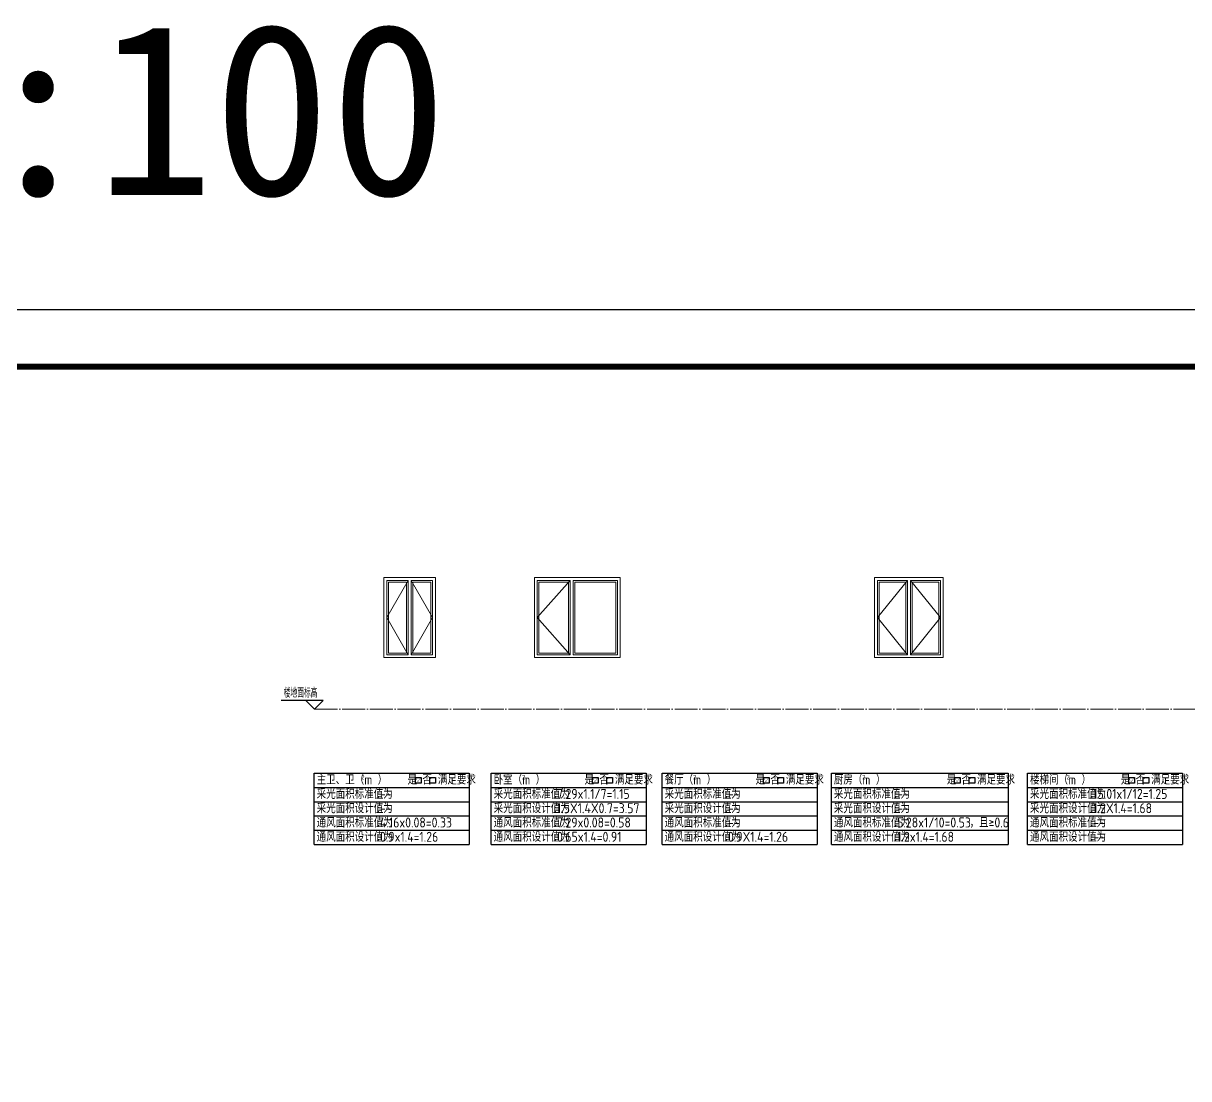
# Model space of a CAD drawing. Extents: x -518115 to 790560, y -210384 to 1628073.
# Drawn here: x 415238 to 435593, y -160875 to -142435 of the extents above; entities that cross this region are included whole.
import ezdxf

# ---------------------------------------------------------------- set-up
doc = ezdxf.new("R2010")
doc.units = 0
doc.header["$LTSCALE"] = 1000
doc.header["$MEASUREMENT"] = 0
doc.linetypes.add('DOTE', pattern=[2.42, 2, -0.2, 0.02, -0.2])
for name, color, linetype in [('AD-INDX', 43, 'Continuous'), ('DIM_ELEV', 3, 'Continuous'), ('图框', 140, 'Continuous')]:
    doc.layers.add(name, color=color, linetype=linetype)
for name, color, linetype, lineweight in [('DOTE', 19, 'DOTE', 9), ('WINDOW', 144, 'Continuous', 15), ('立面-普通轮廓', 7, 'Continuous', 18), ('立面-窗开启线', 250, 'Continuous', 13)]:
    doc.layers.add(name, color=color, linetype=linetype, lineweight=lineweight)
doc.layers.add('yichutu', color=7, linetype='Continuous', true_color=0xffffff, plot=False)
doc.layers.add('不打印-标记', color=10, linetype='Continuous', lineweight=9, plot=False)
doc.styles.add('_TCH_DIM', font='SIMPLEX.shx', dxfattribs={"width": 0.7, "bigfont": 'GBCBIG.shx'})
doc.styles.add('_TCH_LABEL', font='')
doc.styles.get("Standard").update_dxf_attribs({"font": 'gbenor.shx', "bigfont": 'gbcbig.shx'})
doc.styles.get('_TCH_LABEL').set_extended_font_data('SimHei')

# ---------------------------------------------------------------- blocks, each defined once
blk = doc.blocks.new('yct-841-594-84100-59399.9999999999-100-1000.0')
at = {"layer": 'yichutu', "color": 7, "true_color": 0xffffff}
blk.add_lwpolyline([(0, 0), (0, 59400), (84100, 59400), (84100, 0)], close=True, dxfattribs=at)
at = {"layer": 'yichutu', "color": 7, "true_color": 0xffffff, "style": '_TCH_LABEL'}
blk.add_text('A1 1:100', height=3000, dxfattribs=at).set_placement((0, 61400))
blk = doc.blocks.new('TK')
at = {"layer": '图框'}
blk.add_lwpolyline([(465375, 548714), (549475, 548714), (549475, 489314), (465375, 489314)], close=True, dxfattribs=at)
blk.add_lwpolyline([(465375, 548714), (549475, 548714), (549475, 489314), (465375, 489314)], close=True, dxfattribs=at)
at = {"layer": '图框', "const_width": 100}
blk.add_lwpolyline([(548475, 490314), (548475, 547714), (467875, 547714), (467875, 490314)], close=True, dxfattribs=at)

msp = doc.modelspace()

# ---------------------------------------------------------------- linework, layer by layer
for p, q in [((420318.3, -155534.6), (423023.9, -155534.6)), ((420318.3, -156784.6), (420318.3, -155534.6)), ((423023.9, -155534.6), (423023.9, -156784.6)), ((423409.8, -155534.6), (426115.4, -155534.6)), ((423409.8, -156784.6), (423409.8, -155534.6)), ((426115.4, -155534.6), (426115.4, -156784.6)), ((426396.3, -155534.6), (429101.9, -155534.6)), ((426396.3, -156784.6), (426396.3, -155534.6)), ((429101.9, -155534.6), (429101.9, -156784.6)), ((429351.8, -155534.6), (432440.9, -155534.6)), ((429351.8, -156784.6), (429351.8, -155534.6)), ((432440.9, -155534.6), (432440.9, -156784.6)), ((432777.3, -155534.6), (435482.9, -155534.6)), ((432777.3, -156784.6), (432777.3, -155534.6)), ((435482.9, -155534.6), (435482.9, -156784.6)), ((420318.3, -155784.6), (423023.9, -155784.6)), ((420318.3, -155784.6), (423023.9, -155784.6)), ((423409.8, -155784.6), (426115.4, -155784.6)), ((423409.8, -155784.6), (426115.4, -155784.6)), ((426396.3, -155784.6), (429101.9, -155784.6)), ((426396.3, -155784.6), (429101.9, -155784.6)), ((429351.8, -155784.6), (432440.9, -155784.6)), ((429351.8, -155784.6), (432440.9, -155784.6)), ((432777.3, -155784.6), (435482.9, -155784.6)), ((432777.3, -155784.6), (435482.9, -155784.6)), ((420318.3, -156034.6), (423023.9, -156034.6)), ((423409.8, -156034.6), (426115.4, -156034.6)), ((426396.3, -156034.6), (429101.9, -156034.6)), ((429351.8, -156034.6), (432440.9, -156034.6)), ((432777.3, -156034.6), (435482.9, -156034.6)), ((420318.3, -156284.6), (423023.9, -156284.6)), ((423409.8, -156284.6), (426115.4, -156284.6)), ((426396.3, -156284.6), (429101.9, -156284.6)), ((429351.8, -156284.6), (432440.9, -156284.6)), ((432777.3, -156284.6), (435482.9, -156284.6)), ((420318.3, -156534.6), (423023.9, -156534.6)), ((423409.8, -156534.6), (426115.4, -156534.6)), ((426396.3, -156534.6), (429101.9, -156534.6)), ((429351.8, -156534.6), (432440.9, -156534.6)), ((432777.3, -156534.6), (435482.9, -156534.6)), ((420318.3, -156784.6), (423023.9, -156784.6)), ((423409.8, -156784.6), (426115.4, -156784.6)), ((426396.3, -156784.6), (429101.9, -156784.6)), ((429351.8, -156784.6), (432440.9, -156784.6)), ((432777.3, -156784.6), (435482.9, -156784.6))]:
    msp.add_line(p, q)
for points in [[(422086.1, -155611.2), (422186.1, -155611.2), (422186.1, -155711.2), (422086.1, -155711.2)], [(422340.1, -155611.2), (422440.1, -155611.2), (422440.1, -155711.2), (422340.1, -155711.2)], [(425177.6, -155611.2), (425277.6, -155611.2), (425277.6, -155711.2), (425177.6, -155711.2)], [(425431.6, -155611.2), (425531.6, -155611.2), (425531.6, -155711.2), (425431.6, -155711.2)], [(428164.1, -155611.2), (428264.1, -155611.2), (428264.1, -155711.2), (428164.1, -155711.2)], [(428418.1, -155611.2), (428518.1, -155611.2), (428518.1, -155711.2), (428418.1, -155711.2)], [(431503.1, -155611.2), (431603.1, -155611.2), (431603.1, -155711.2), (431503.1, -155711.2)], [(431757.1, -155611.2), (431857.1, -155611.2), (431857.1, -155711.2), (431757.1, -155711.2)], [(434545.1, -155611.2), (434645.1, -155611.2), (434645.1, -155711.2), (434545.1, -155711.2)], [(434799.1, -155611.2), (434899.1, -155611.2), (434899.1, -155711.2), (434799.1, -155711.2)]]:
    msp.add_lwpolyline(points, close=True)
at = {"color": 6, "const_width": 5}
for points in [[(422112.1, -155665.7), (422130.1, -155686.2), (422173.1, -155624.2)], [(425203.6, -155665.7), (425221.6, -155686.2), (425264.6, -155624.2)], [(428190.1, -155665.7), (428208.1, -155686.2), (428251.1, -155624.2)], [(431529.1, -155665.7), (431547.1, -155686.2), (431590.1, -155624.2)], [(434571.1, -155665.7), (434589.1, -155686.2), (434632.1, -155624.2)]]:
    msp.add_lwpolyline(points, dxfattribs=at)
at = {"layer": 'DIM_ELEV'}
for p, q in [((420474.1, -154267.7), (419739.5, -154267.7)), ((420324.1, -154417.7), (420174.1, -154267.7)), ((420324.1, -154417.7), (420474.1, -154267.7))]:
    msp.add_line(p, q, dxfattribs=at)
at = {"layer": 'DOTE', "ltscale": 0.2}
msp.add_line((420324.1, -154417.7), (443730, -154417.7), dxfattribs=at)
at = {"layer": 'WINDOW'}
for points in [[(421586.6, -152167.7), (421961.6, -152167.7), (421961.6, -153467.7), (421586.6, -153467.7)], [(422386.6, -152167.7), (422011.6, -152167.7), (422011.6, -153467.7), (422386.6, -153467.7)], [(424214.6, -152167.7), (424789.6, -152167.7), (424789.6, -153467.7), (424214.6, -153467.7)], [(425614.6, -152167.7), (424839.6, -152167.7), (424839.6, -153467.7), (425614.6, -153467.7)], [(430156.6, -152167.7), (430681.6, -152167.7), (430681.6, -153467.7), (430156.6, -153467.7)], [(431256.6, -152167.7), (430731.6, -152167.7), (430731.6, -153467.7), (431256.6, -153467.7)]]:
    msp.add_lwpolyline(points, close=True, dxfattribs=at)
at = {"layer": 'WINDOW', "color": 250}
for points in [[(421616.6, -152197.7), (421931.6, -152197.7), (421931.6, -153437.7), (421616.6, -153437.7)], [(422356.6, -152197.7), (422041.6, -152197.7), (422041.6, -153437.7), (422356.6, -153437.7)], [(424244.6, -152197.7), (424759.6, -152197.7), (424759.6, -153437.7), (424244.6, -153437.7)], [(425584.6, -152197.7), (424869.6, -152197.7), (424869.6, -153437.7), (425584.6, -153437.7)], [(430186.6, -152197.7), (430651.6, -152197.7), (430651.6, -153437.7), (430186.6, -153437.7)], [(431226.6, -152197.7), (430761.6, -152197.7), (430761.6, -153437.7), (431226.6, -153437.7)]]:
    msp.add_lwpolyline(points, close=True, dxfattribs=at)
at = {"layer": '立面-普通轮廓'}
for points in [[(421536.6, -152117.7), (422436.6, -152117.7), (422436.6, -153517.7), (421536.6, -153517.7)], [(425664.6, -152117.7), (424164.6, -152117.7), (424164.6, -153517.7), (425664.6, -153517.7)], [(431306.6, -152117.7), (430106.6, -152117.7), (430106.6, -153517.7), (431306.6, -153517.7)]]:
    msp.add_lwpolyline(points, close=True, dxfattribs=at)
at = {"layer": '立面-窗开启线', "color": 4, "ltscale": 0.5}
for points in [[(421961.6, -152167.7), (421586.6, -152817.7), (421961.6, -153467.7)], [(422011.6, -152167.7), (422386.6, -152817.7), (422011.6, -153467.7)], [(424789.6, -152167.7), (424214.6, -152817.7), (424789.6, -153467.7)], [(430681.6, -152167.7), (430156.6, -152817.7), (430681.6, -153467.7)], [(430731.6, -152167.7), (431256.6, -152817.7), (430731.6, -153467.7)]]:
    msp.add_lwpolyline(points, dxfattribs=at)

# ---------------------------------------------------------------- block references
msp.add_blockref('TK', (-59060.9, -696148.7))
at = {"layer": 'yichutu'}
msp.add_blockref('yct-841-594-84100-59399.9999999999-100-1000.0', (406314.1, -206835), dxfattribs=at)

# ---------------------------------------------------------------- texts
at = {"color": 91, "true_color": 0x7df289}
for s, p in [('是', (421949.9, -155735.8)), ('否', (422206.9, -155735.8)), ('满足要求', (422477.9, -155735.8)), ('是', (425041.4, -155735.8)), ('否', (425298.4, -155735.8)), ('满足要求', (425569.4, -155735.8)), ('是', (428027.9, -155735.8)), ('否', (428284.9, -155735.8)), ('满足要求', (428555.9, -155735.8)), ('是', (431366.9, -155735.8)), ('否', (431623.9, -155735.8)), ('满足要求', (431894.9, -155735.8)), ('是', (434408.9, -155735.8)), ('否', (434665.9, -155735.8)), ('满足要求', (434936.9, -155735.8))]:
    msp.add_text(s, height=175, dxfattribs=at).set_placement(p)
at = {"layer": 'AD-INDX', "color": 1}
for p in [(421142.9, -155643.5), (423949.4, -155643.5), (426935.9, -155643.5), (429891.3, -155643.5), (433459.9, -155643.5)]:
    msp.add_text('2', height=75.6, dxfattribs=at).set_placement(p)
at = {"layer": 'DIM_ELEV', "color": 7, "style": '_TCH_DIM', "width": 0.7}
msp.add_text('楼地面标高', height=168.79, dxfattribs=at).set_placement((419785.5, -154217.6))
at = {"layer": '不打印-标记', "color": 1}
for s, p in [('主卫、卫（m ）', (420361.4, -155735.8)), ('卧室（m ）', (423452.9, -155735.8)), ('餐厅（m ）', (426439.4, -155735.8)), ('厨房（m ）', (429394.9, -155735.8)), ('楼梯间（m ）', (432820.4, -155735.8)), ('采光面积标准值为', (420361.4, -155985.8)), (':--', (421419.1, -155985.8)), ('采光面积标准值为', (423452.9, -155985.8)), (':7.29x1.1/7=1.15', (424510.6, -155985.8)), ('采光面积标准值为', (426439.4, -155985.8)), (':--', (427497.1, -155985.8)), ('采光面积标准值为', (429394.9, -155985.8)), (':--', (430452.6, -155985.8)), ('采光面积标准值为', (432820.4, -155985.8)), (':15.01x1/12=1.25', (433878.1, -155985.8)), ('通风面积标准值为', (420361.4, -156485.8)), (':4.16x0.08=0.33', (421419.1, -156485.8)), ('通风面积标准值为', (423452.9, -156485.8)), (':7.29x0.08=0.58', (424510.6, -156485.8)), ('通风面积标准值为', (426439.4, -156485.8)), ('通风面积标准值为', (429394.9, -156485.8)), (':5.28x1/10=0.53', (430452.6, -156485.8)), ('，且≥0.6', (431765.4, -156485.8)), ('通风面积标准值为', (432820.4, -156485.8)), (':--', (427497.1, -156485.8)), (':--', (433878.1, -156485.8))]:
    msp.add_text(s, height=175, dxfattribs=at).set_placement(p)
at = {"layer": '不打印-标记', "color": 2}
for s, p in [('采光面积设计值为', (420361.4, -156235.8)), ('采光面积设计值为', (423452.9, -156235.8)), (':1.5X1.4X0.7=3.57', (424510.6, -156235.8)), ('采光面积设计值为', (426439.4, -156235.8)), ('采光面积设计值为', (429394.9, -156235.8)), ('采光面积设计值为', (432820.4, -156235.8)), (':1.2X1.4=1.68', (433878.1, -156235.8)), (':--', (421419.1, -156235.8)), (':--', (427497.1, -156235.8)), (':--', (430452.6, -156235.8)), ('通风面积设计值为', (420361.4, -156735.8)), (':0.9x1.4=1.26', (421419.1, -156735.8)), ('通风面积设计值为', (423452.9, -156735.8)), (':0.65x1.4=0.91', (424510.6, -156735.8)), ('通风面积设计值为', (426439.4, -156735.8)), (':0.9X1.4=1.26', (427497.1, -156735.8)), ('通风面积设计值为', (429394.9, -156735.8)), (':1.2x1.4=1.68', (430452.6, -156735.8)), ('通风面积设计值为', (432820.4, -156735.8)), (':--', (433878.1, -156735.8))]:
    msp.add_text(s, height=175, dxfattribs=at).set_placement(p)

doc.saveas('drawing.dxf')
